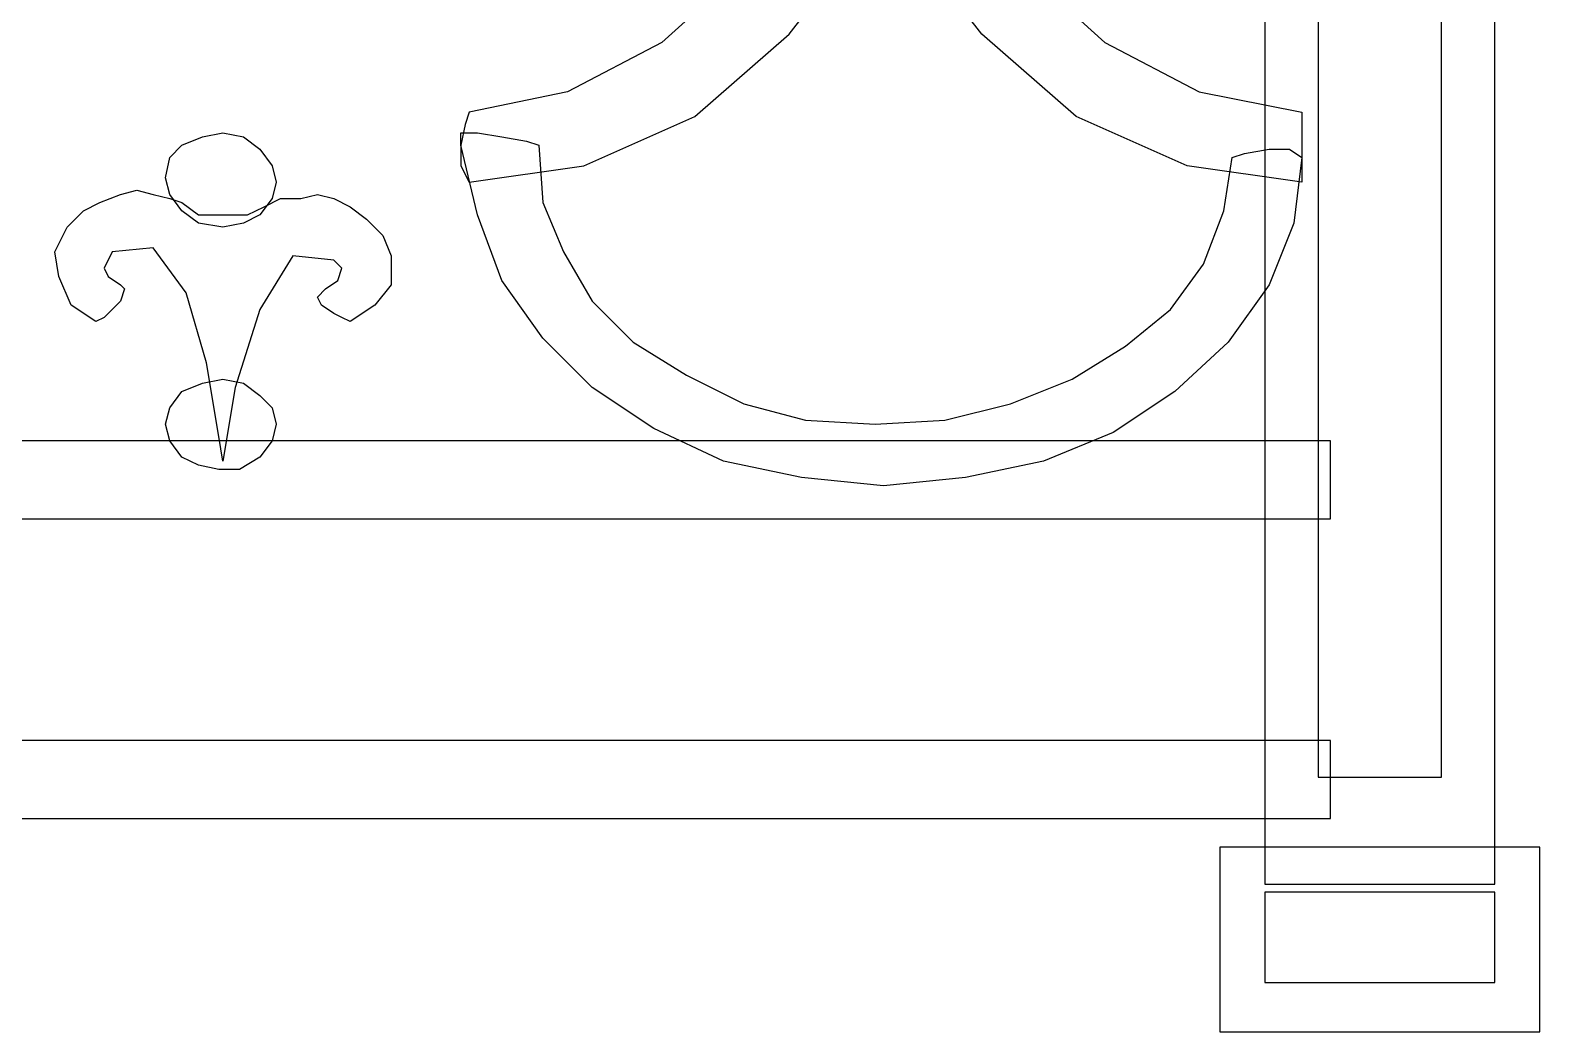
# Model space of a CAD drawing. Header units: centimetres. Extents: x -67 to 70, y -37 to 40.
# Drawn here: x 38.42 to 69.5, y -36.51 to -15.9 of the extents above; entities that cross this region are included whole.
import ezdxf

# ---------------------------------------------------------------- set-up
doc = ezdxf.new("R2010")
doc.units = ezdxf.units.CM
doc.header["$MEASUREMENT"] = 0
doc.layers.add('layer 1', color=7, linetype='Continuous')

msp = doc.modelspace()

# ---------------------------------------------------------------- linework, layer by layer
at = {"layer": 'layer 1', "color": 108}
for points, knots in [([(63.84186, 33.59921), (63.84186, 33.59921), (68.57198, 33.59921), (68.57198, 33.59921), (68.57198, 33.59921), (68.57198, 33.59921), (68.57198, -33.46712), (68.57198, -33.46712), (68.57198, -33.46712), (68.57198, -33.46712), (63.84186, -33.46712), (63.84186, -33.46712), (63.84186, -33.46712), (63.84186, -33.46712), (63.84186, 33.59921), (63.84186, 33.59921)], [0, 0, 0, 0, 0.25, 0.25, 0.25, 0.25, 0.5, 0.5, 0.5, 0.5, 0.75, 0.75, 0.75, 0.75, 1, 1, 1, 1]), ([(59.19621, -0.69415), (59.19621, -0.69415), (58.94281, -4.41068), (58.94281, -4.41068), (58.94281, -4.41068), (58.94281, -4.41068), (58.26708, -7.8738), (58.26708, -7.8738), (58.26708, -7.8738), (58.26708, -7.8738), (57.25348, -10.99906), (57.25348, -10.99906), (57.25348, -10.99906), (57.25348, -10.99906), (55.81755, -13.70198), (55.81755, -13.70198), (55.81755, -13.70198), (55.81755, -13.70198), (54.04376, -15.98257), (54.04376, -15.98257), (54.04376, -15.98257), (54.04376, -15.98257), (52.10103, -17.6719), (52.10103, -17.6719), (52.10103, -17.6719), (52.10103, -17.6719), (49.82044, -18.6855), (49.82044, -18.6855), (49.82044, -18.6855), (49.82044, -18.6855), (47.45538, -19.02336), (47.45538, -19.02336), (47.45538, -19.02336), (47.45538, -19.02336), (47.28644, -18.6855), (47.28644, -18.6855), (47.28644, -18.6855), (47.28644, -18.6855), (47.28644, -18.26317), (47.28644, -18.26317), (47.28644, -18.26317), (47.28644, -18.26317), (47.37091, -17.84083), (47.37091, -17.84083), (47.37091, -17.84083), (47.37091, -17.84083), (47.45538, -17.58744), (47.45538, -17.58744), (47.45538, -17.58744), (47.45538, -17.58744), (49.48257, -17.1651), (49.48257, -17.1651), (49.48257, -17.1651), (49.48257, -17.1651), (51.4253, -16.15151), (51.4253, -16.15151), (51.4253, -16.15151), (51.4253, -16.15151), (53.19909, -14.54664), (53.19909, -14.54664), (53.19909, -14.54664), (53.19909, -14.54664), (54.80395, -12.43498), (54.80395, -12.43498), (54.80395, -12.43498), (54.80395, -12.43498), (56.07095, -9.90099), (56.07095, -9.90099), (56.07095, -9.90099), (56.07095, -9.90099), (57.00008, -7.02913), (57.00008, -7.02913), (57.00008, -7.02913), (57.00008, -7.02913), (57.59135, -3.81941), (57.59135, -3.81941), (57.59135, -3.81941), (57.59135, -3.81941), (57.76028, -0.52522), (57.76028, -0.52522), (57.76028, -0.52522), (57.76028, -0.52522), (57.50688, 2.60004), (57.50688, 2.60004), (57.50688, 2.60004), (57.50688, 2.60004), (56.91561, 5.64083), (56.91561, 5.64083), (56.91561, 5.64083), (56.91561, 5.64083), (55.81755, 8.51268), (55.81755, 8.51268), (55.81755, 8.51268), (55.81755, 8.51268), (54.55055, 11.04668), (54.55055, 11.04668), (54.55055, 11.04668), (54.55055, 11.04668), (52.94569, 13.32727), (52.94569, 13.32727), (52.94569, 13.32727), (52.94569, 13.32727), (51.25636, 15.0166), (51.25636, 15.0166), (51.25636, 15.0166), (51.25636, 15.0166), (49.3981, 16.28359), (49.3981, 16.28359), (49.3981, 16.28359), (49.3981, 16.28359), (47.45538, 16.79039), (47.45538, 16.79039), (47.45538, 16.79039), (47.45538, 16.79039), (47.28644, 16.95932), (47.28644, 16.95932), (47.28644, 16.95932), (47.28644, 16.95932), (47.28644, 17.29719), (47.28644, 17.29719), (47.28644, 17.29719), (47.28644, 17.29719), (47.28644, 17.71952), (47.28644, 17.71952), (47.28644, 17.71952), (47.28644, 17.71952), (47.28644, 17.97292), (47.28644, 17.97292), (47.28644, 17.97292), (47.28644, 17.97292), (49.9049, 17.46612), (49.9049, 17.46612), (49.9049, 17.46612), (49.9049, 17.46612), (52.1855, 16.11466), (52.1855, 16.11466), (52.1855, 16.11466), (52.1855, 16.11466), (54.21269, 14.08747), (54.21269, 14.08747), (54.21269, 14.08747), (54.21269, 14.08747), (55.90202, 11.55347), (55.90202, 11.55347), (55.90202, 11.55347), (55.90202, 11.55347), (57.25348, 8.68162), (57.25348, 8.68162), (57.25348, 8.68162), (57.25348, 8.68162), (58.26708, 5.64083), (58.26708, 5.64083), (58.26708, 5.64083), (58.26708, 5.64083), (58.94281, 2.4311), (58.94281, 2.4311), (58.94281, 2.4311), (58.94281, 2.4311), (59.19621, -0.69415), (59.19621, -0.69415)], [0, 0, 0, 0, 0.025, 0.025, 0.025, 0.025, 0.05, 0.05, 0.05, 0.05, 0.075, 0.075, 0.075, 0.075, 0.1, 0.1, 0.1, 0.1, 0.125, 0.125, 0.125, 0.125, 0.15, 0.15, 0.15, 0.15, 0.175, 0.175, 0.175, 0.175, 0.2, 0.2, 0.2, 0.2, 0.225, 0.225, 0.225, 0.225, 0.25, 0.25, 0.25, 0.25, 0.275, 0.275, 0.275, 0.275, 0.3, 0.3, 0.3, 0.3, 0.325, 0.325, 0.325, 0.325, 0.35, 0.35, 0.35, 0.35, 0.375, 0.375, 0.375, 0.375, 0.4, 0.4, 0.4, 0.4, 0.425, 0.425, 0.425, 0.425, 0.45, 0.45, 0.45, 0.45, 0.475, 0.475, 0.475, 0.475, 0.5, 0.5, 0.5, 0.5, 0.525, 0.525, 0.525, 0.525, 0.55, 0.55, 0.55, 0.55, 0.575, 0.575, 0.575, 0.575, 0.6, 0.6, 0.6, 0.6, 0.625, 0.625, 0.625, 0.625, 0.65, 0.65, 0.65, 0.65, 0.675, 0.675, 0.675, 0.675, 0.7, 0.7, 0.7, 0.7, 0.725, 0.725, 0.725, 0.725, 0.75, 0.75, 0.75, 0.75, 0.775, 0.775, 0.775, 0.775, 0.8, 0.8, 0.8, 0.8, 0.825, 0.825, 0.825, 0.825, 0.85, 0.85, 0.85, 0.85, 0.875, 0.875, 0.875, 0.875, 0.9, 0.9, 0.9, 0.9, 0.925, 0.925, 0.925, 0.925, 0.95, 0.95, 0.95, 0.95, 0.975, 0.975, 0.975, 0.975, 1, 1, 1, 1]), ([(52.86123, -0.69415), (52.86123, -0.69415), (53.11463, -4.41068), (53.11463, -4.41068), (53.11463, -4.41068), (53.11463, -4.41068), (53.79036, -7.8738), (53.79036, -7.8738), (53.79036, -7.8738), (53.79036, -7.8738), (54.80395, -10.99906), (54.80395, -10.99906), (54.80395, -10.99906), (54.80395, -10.99906), (56.23988, -13.70198), (56.23988, -13.70198), (56.23988, -13.70198), (56.23988, -13.70198), (58.01368, -15.98257), (58.01368, -15.98257), (58.01368, -15.98257), (58.01368, -15.98257), (59.9564, -17.6719), (59.9564, -17.6719), (59.9564, -17.6719), (59.9564, -17.6719), (62.237, -18.6855), (62.237, -18.6855), (62.237, -18.6855), (62.237, -18.6855), (64.60206, -19.02336), (64.60206, -19.02336), (64.60206, -19.02336), (64.60206, -19.02336), (64.60206, -18.6855), (64.60206, -18.6855), (64.60206, -18.6855), (64.60206, -18.6855), (64.60206, -18.1787), (64.60206, -18.1787), (64.60206, -18.1787), (64.60206, -18.1787), (64.60206, -17.75637), (64.60206, -17.75637), (64.60206, -17.75637), (64.60206, -17.75637), (64.60206, -17.58744), (64.60206, -17.58744), (64.60206, -17.58744), (64.60206, -17.58744), (62.4904, -17.1651), (62.4904, -17.1651), (62.4904, -17.1651), (62.4904, -17.1651), (60.54767, -16.15151), (60.54767, -16.15151), (60.54767, -16.15151), (60.54767, -16.15151), (58.77387, -14.54664), (58.77387, -14.54664), (58.77387, -14.54664), (58.77387, -14.54664), (57.16901, -12.43498), (57.16901, -12.43498), (57.16901, -12.43498), (57.16901, -12.43498), (55.90202, -9.90099), (55.90202, -9.90099), (55.90202, -9.90099), (55.90202, -9.90099), (54.97289, -7.02913), (54.97289, -7.02913), (54.97289, -7.02913), (54.97289, -7.02913), (54.38162, -3.81941), (54.38162, -3.81941), (54.38162, -3.81941), (54.38162, -3.81941), (54.29716, -0.52522), (54.29716, -0.52522), (54.29716, -0.52522), (54.29716, -0.52522), (54.55055, 2.60004), (54.55055, 2.60004), (54.55055, 2.60004), (54.55055, 2.60004), (55.14182, 5.64083), (55.14182, 5.64083), (55.14182, 5.64083), (55.14182, 5.64083), (56.15542, 8.51268), (56.15542, 8.51268), (56.15542, 8.51268), (56.15542, 8.51268), (57.42241, 11.04668), (57.42241, 11.04668), (57.42241, 11.04668), (57.42241, 11.04668), (59.02727, 13.32727), (59.02727, 13.32727), (59.02727, 13.32727), (59.02727, 13.32727), (60.7166, 15.0166), (60.7166, 15.0166), (60.7166, 15.0166), (60.7166, 15.0166), (62.65933, 16.28359), (62.65933, 16.28359), (62.65933, 16.28359), (62.65933, 16.28359), (64.60206, 16.79039), (64.60206, 16.79039), (64.60206, 16.79039), (64.60206, 16.79039), (64.77099, 16.95932), (64.77099, 16.95932), (64.77099, 16.95932), (64.77099, 16.95932), (64.77099, 17.29719), (64.77099, 17.29719), (64.77099, 17.29719), (64.77099, 17.29719), (64.68652, 17.71952), (64.68652, 17.71952), (64.68652, 17.71952), (64.68652, 17.71952), (64.60206, 17.97292), (64.60206, 17.97292), (64.60206, 17.97292), (64.60206, 17.97292), (62.06806, 17.46612), (62.06806, 17.46612), (62.06806, 17.46612), (62.06806, 17.46612), (59.78747, 16.11466), (59.78747, 16.11466), (59.78747, 16.11466), (59.78747, 16.11466), (57.76028, 14.08747), (57.76028, 14.08747), (57.76028, 14.08747), (57.76028, 14.08747), (56.07095, 11.55347), (56.07095, 11.55347), (56.07095, 11.55347), (56.07095, 11.55347), (54.71949, 8.68162), (54.71949, 8.68162), (54.71949, 8.68162), (54.71949, 8.68162), (53.70589, 5.64083), (53.70589, 5.64083), (53.70589, 5.64083), (53.70589, 5.64083), (53.11463, 2.4311), (53.11463, 2.4311), (53.11463, 2.4311), (53.11463, 2.4311), (52.86123, -0.69415), (52.86123, -0.69415)], [0, 0, 0, 0, 0.025, 0.025, 0.025, 0.025, 0.05, 0.05, 0.05, 0.05, 0.075, 0.075, 0.075, 0.075, 0.1, 0.1, 0.1, 0.1, 0.125, 0.125, 0.125, 0.125, 0.15, 0.15, 0.15, 0.15, 0.175, 0.175, 0.175, 0.175, 0.2, 0.2, 0.2, 0.2, 0.225, 0.225, 0.225, 0.225, 0.25, 0.25, 0.25, 0.25, 0.275, 0.275, 0.275, 0.275, 0.3, 0.3, 0.3, 0.3, 0.325, 0.325, 0.325, 0.325, 0.35, 0.35, 0.35, 0.35, 0.375, 0.375, 0.375, 0.375, 0.4, 0.4, 0.4, 0.4, 0.425, 0.425, 0.425, 0.425, 0.45, 0.45, 0.45, 0.45, 0.475, 0.475, 0.475, 0.475, 0.5, 0.5, 0.5, 0.5, 0.525, 0.525, 0.525, 0.525, 0.55, 0.55, 0.55, 0.55, 0.575, 0.575, 0.575, 0.575, 0.6, 0.6, 0.6, 0.6, 0.625, 0.625, 0.625, 0.625, 0.65, 0.65, 0.65, 0.65, 0.675, 0.675, 0.675, 0.675, 0.7, 0.7, 0.7, 0.7, 0.725, 0.725, 0.725, 0.725, 0.75, 0.75, 0.75, 0.75, 0.775, 0.775, 0.775, 0.775, 0.8, 0.8, 0.8, 0.8, 0.825, 0.825, 0.825, 0.825, 0.85, 0.85, 0.85, 0.85, 0.875, 0.875, 0.875, 0.875, 0.9, 0.9, 0.9, 0.9, 0.925, 0.925, 0.925, 0.925, 0.95, 0.95, 0.95, 0.95, 0.975, 0.975, 0.975, 0.975, 1, 1, 1, 1]), ([(43.48546, -19.02336), (43.48546, -19.02336), (43.40099, -18.6855), (43.40099, -18.6855), (43.40099, -18.6855), (43.40099, -18.6855), (43.14759, -18.34763), (43.14759, -18.34763), (43.14759, -18.34763), (43.14759, -18.34763), (42.80972, -18.09423), (42.80972, -18.09423), (42.80972, -18.09423), (42.80972, -18.09423), (42.38739, -18.00977), (42.38739, -18.00977), (42.38739, -18.00977), (42.38739, -18.00977), (41.96506, -18.09423), (41.96506, -18.09423), (41.96506, -18.09423), (41.96506, -18.09423), (41.54273, -18.26317), (41.54273, -18.26317), (41.54273, -18.26317), (41.54273, -18.26317), (41.28933, -18.51657), (41.28933, -18.51657), (41.28933, -18.51657), (41.28933, -18.51657), (41.20486, -18.9389), (41.20486, -18.9389), (41.20486, -18.9389), (41.20486, -18.9389), (41.28933, -19.27676), (41.28933, -19.27676), (41.28933, -19.27676), (41.28933, -19.27676), (41.54273, -19.61463), (41.54273, -19.61463), (41.54273, -19.61463), (41.54273, -19.61463), (41.88059, -19.86803), (41.88059, -19.86803), (41.88059, -19.86803), (41.88059, -19.86803), (42.38739, -19.95249), (42.38739, -19.95249), (42.38739, -19.95249), (42.38739, -19.95249), (42.80972, -19.86803), (42.80972, -19.86803), (42.80972, -19.86803), (42.80972, -19.86803), (43.14759, -19.6991), (43.14759, -19.6991), (43.14759, -19.6991), (43.14759, -19.6991), (43.40099, -19.36123), (43.40099, -19.36123), (43.40099, -19.36123), (43.40099, -19.36123), (43.48546, -19.02336), (43.48546, -19.02336)], [0, 0, 0, 0, 0.0625, 0.0625, 0.0625, 0.0625, 0.125, 0.125, 0.125, 0.125, 0.1875, 0.1875, 0.1875, 0.1875, 0.25, 0.25, 0.25, 0.25, 0.3125, 0.3125, 0.3125, 0.3125, 0.375, 0.375, 0.375, 0.375, 0.4375, 0.4375, 0.4375, 0.4375, 0.5, 0.5, 0.5, 0.5, 0.5625, 0.5625, 0.5625, 0.5625, 0.625, 0.625, 0.625, 0.625, 0.6875, 0.6875, 0.6875, 0.6875, 0.75, 0.75, 0.75, 0.75, 0.8125, 0.8125, 0.8125, 0.8125, 0.875, 0.875, 0.875, 0.875, 0.9375, 0.9375, 0.9375, 0.9375, 1, 1, 1, 1]), ([(55.98648, -25.27388), (55.98648, -25.27388), (57.67581, -25.10495), (57.67581, -25.10495), (57.67581, -25.10495), (57.67581, -25.10495), (59.28067, -24.76708), (59.28067, -24.76708), (59.28067, -24.76708), (59.28067, -24.76708), (60.7166, -24.17581), (60.7166, -24.17581), (60.7166, -24.17581), (60.7166, -24.17581), (61.9836, -23.33115), (61.9836, -23.33115), (61.9836, -23.33115), (61.9836, -23.33115), (63.08166, -22.31755), (63.08166, -22.31755), (63.08166, -22.31755), (63.08166, -22.31755), (63.92633, -21.13502), (63.92633, -21.13502), (63.92633, -21.13502), (63.92633, -21.13502), (64.43312, -19.86803), (64.43312, -19.86803), (64.43312, -19.86803), (64.43312, -19.86803), (64.60206, -18.51657), (64.60206, -18.51657), (64.60206, -18.51657), (64.60206, -18.51657), (64.34866, -18.34763), (64.34866, -18.34763), (64.34866, -18.34763), (64.34866, -18.34763), (63.92633, -18.34763), (63.92633, -18.34763), (63.92633, -18.34763), (63.92633, -18.34763), (63.41953, -18.4321), (63.41953, -18.4321), (63.41953, -18.4321), (63.41953, -18.4321), (63.16613, -18.51657), (63.16613, -18.51657), (63.16613, -18.51657), (63.16613, -18.51657), (62.9972, -19.61463), (62.9972, -19.61463), (62.9972, -19.61463), (62.9972, -19.61463), (62.57486, -20.71269), (62.57486, -20.71269), (62.57486, -20.71269), (62.57486, -20.71269), (61.89913, -21.64182), (61.89913, -21.64182), (61.89913, -21.64182), (61.89913, -21.64182), (60.97, -22.40202), (60.97, -22.40202), (60.97, -22.40202), (60.97, -22.40202), (59.87194, -23.07775), (59.87194, -23.07775), (59.87194, -23.07775), (59.87194, -23.07775), (58.60494, -23.58455), (58.60494, -23.58455), (58.60494, -23.58455), (58.60494, -23.58455), (57.25348, -23.92242), (57.25348, -23.92242), (57.25348, -23.92242), (57.25348, -23.92242), (55.81755, -24.00688), (55.81755, -24.00688), (55.81755, -24.00688), (55.81755, -24.00688), (54.38162, -23.92242), (54.38162, -23.92242), (54.38162, -23.92242), (54.38162, -23.92242), (53.11463, -23.58455), (53.11463, -23.58455), (53.11463, -23.58455), (53.11463, -23.58455), (51.9321, -22.99329), (51.9321, -22.99329), (51.9321, -22.99329), (51.9321, -22.99329), (50.83403, -22.31755), (50.83403, -22.31755), (50.83403, -22.31755), (50.83403, -22.31755), (49.98937, -21.47289), (49.98937, -21.47289), (49.98937, -21.47289), (49.98937, -21.47289), (49.3981, -20.45929), (49.3981, -20.45929), (49.3981, -20.45929), (49.3981, -20.45929), (48.97577, -19.4457), (48.97577, -19.4457), (48.97577, -19.4457), (48.97577, -19.4457), (48.89131, -18.26317), (48.89131, -18.26317), (48.89131, -18.26317), (48.89131, -18.26317), (48.63791, -18.1787), (48.63791, -18.1787), (48.63791, -18.1787), (48.63791, -18.1787), (48.13111, -18.09423), (48.13111, -18.09423), (48.13111, -18.09423), (48.13111, -18.09423), (47.62431, -18.00977), (47.62431, -18.00977), (47.62431, -18.00977), (47.62431, -18.00977), (47.28644, -18.00977), (47.28644, -18.00977), (47.28644, -18.00977), (47.28644, -18.00977), (47.28644, -18.09423), (47.28644, -18.09423), (47.28644, -18.09423), (47.28644, -18.09423), (47.28644, -18.1787), (47.28644, -18.1787), (47.28644, -18.1787), (47.28644, -18.1787), (47.28644, -18.26317), (47.28644, -18.26317), (47.28644, -18.26317), (47.28644, -18.26317), (47.28644, -18.26317), (47.28644, -18.26317), (47.28644, -18.26317), (47.28644, -18.26317), (47.62431, -19.6991), (47.62431, -19.6991), (47.62431, -19.6991), (47.62431, -19.6991), (48.13111, -21.05056), (48.13111, -21.05056), (48.13111, -21.05056), (48.13111, -21.05056), (48.97577, -22.23309), (48.97577, -22.23309), (48.97577, -22.23309), (48.97577, -22.23309), (49.98937, -23.24668), (49.98937, -23.24668), (49.98937, -23.24668), (49.98937, -23.24668), (51.25636, -24.09135), (51.25636, -24.09135), (51.25636, -24.09135), (51.25636, -24.09135), (52.69229, -24.76708), (52.69229, -24.76708), (52.69229, -24.76708), (52.69229, -24.76708), (54.29716, -25.10495), (54.29716, -25.10495), (54.29716, -25.10495), (54.29716, -25.10495), (55.98648, -25.27388), (55.98648, -25.27388)], [0, 0, 0, 0, 0.02272727, 0.02272727, 0.02272727, 0.02272727, 0.04545455, 0.04545455, 0.04545455, 0.04545455, 0.06818182, 0.06818182, 0.06818182, 0.06818182, 0.09090909, 0.09090909, 0.09090909, 0.09090909, 0.11363636, 0.11363636, 0.11363636, 0.11363636, 0.13636364, 0.13636364, 0.13636364, 0.13636364, 0.15909091, 0.15909091, 0.15909091, 0.15909091, 0.18181818, 0.18181818, 0.18181818, 0.18181818, 0.20454545, 0.20454545, 0.20454545, 0.20454545, 0.22727273, 0.22727273, 0.22727273, 0.22727273, 0.25, 0.25, 0.25, 0.25, 0.27272727, 0.27272727, 0.27272727, 0.27272727, 0.29545455, 0.29545455, 0.29545455, 0.29545455, 0.31818182, 0.31818182, 0.31818182, 0.31818182, 0.34090909, 0.34090909, 0.34090909, 0.34090909, 0.36363636, 0.36363636, 0.36363636, 0.36363636, 0.38636364, 0.38636364, 0.38636364, 0.38636364, 0.40909091, 0.40909091, 0.40909091, 0.40909091, 0.43181818, 0.43181818, 0.43181818, 0.43181818, 0.45454545, 0.45454545, 0.45454545, 0.45454545, 0.47727273, 0.47727273, 0.47727273, 0.47727273, 0.5, 0.5, 0.5, 0.5, 0.52272727, 0.52272727, 0.52272727, 0.52272727, 0.54545455, 0.54545455, 0.54545455, 0.54545455, 0.56818182, 0.56818182, 0.56818182, 0.56818182, 0.59090909, 0.59090909, 0.59090909, 0.59090909, 0.61363636, 0.61363636, 0.61363636, 0.61363636, 0.63636364, 0.63636364, 0.63636364, 0.63636364, 0.65909091, 0.65909091, 0.65909091, 0.65909091, 0.68181818, 0.68181818, 0.68181818, 0.68181818, 0.70454545, 0.70454545, 0.70454545, 0.70454545, 0.72727273, 0.72727273, 0.72727273, 0.72727273, 0.75, 0.75, 0.75, 0.75, 0.77272727, 0.77272727, 0.77272727, 0.77272727, 0.79545455, 0.79545455, 0.79545455, 0.79545455, 0.81818182, 0.81818182, 0.81818182, 0.81818182, 0.84090909, 0.84090909, 0.84090909, 0.84090909, 0.86363636, 0.86363636, 0.86363636, 0.86363636, 0.88636364, 0.88636364, 0.88636364, 0.88636364, 0.90909091, 0.90909091, 0.90909091, 0.90909091, 0.93181818, 0.93181818, 0.93181818, 0.93181818, 0.95454545, 0.95454545, 0.95454545, 0.95454545, 0.97727273, 0.97727273, 0.97727273, 0.97727273, 1, 1, 1, 1]), ([(42.89419, -19.6991), (42.89419, -19.6991), (41.88059, -19.6991), (41.88059, -19.6991), (41.88059, -19.6991), (41.88059, -19.6991), (41.88059, -19.6991), (41.88059, -19.6991), (41.88059, -19.6991), (41.88059, -19.6991), (41.54273, -19.4457), (41.54273, -19.4457), (41.54273, -19.4457), (41.54273, -19.4457), (41.28933, -19.36123), (41.28933, -19.36123), (41.28933, -19.36123), (41.28933, -19.36123), (40.95146, -19.27676), (40.95146, -19.27676), (40.95146, -19.27676), (40.95146, -19.27676), (40.6136, -19.1923), (40.6136, -19.1923), (40.6136, -19.1923), (40.6136, -19.1923), (40.27573, -19.27676), (40.27573, -19.27676), (40.27573, -19.27676), (40.27573, -19.27676), (39.8534, -19.4457), (39.8534, -19.4457), (39.8534, -19.4457), (39.8534, -19.4457), (39.51553, -19.61463), (39.51553, -19.61463), (39.51553, -19.61463), (39.51553, -19.61463), (39.17767, -19.95249), (39.17767, -19.95249), (39.17767, -19.95249), (39.17767, -19.95249), (38.92427, -20.45929), (38.92427, -20.45929), (38.92427, -20.45929), (38.92427, -20.45929), (39.00874, -20.96609), (39.00874, -20.96609), (39.00874, -20.96609), (39.00874, -20.96609), (39.26214, -21.55736), (39.26214, -21.55736), (39.26214, -21.55736), (39.26214, -21.55736), (39.76893, -21.89522), (39.76893, -21.89522), (39.76893, -21.89522), (39.76893, -21.89522), (39.93787, -21.81076), (39.93787, -21.81076), (39.93787, -21.81076), (39.93787, -21.81076), (40.1068, -21.64182), (40.1068, -21.64182), (40.1068, -21.64182), (40.1068, -21.64182), (40.27573, -21.47289), (40.27573, -21.47289), (40.27573, -21.47289), (40.27573, -21.47289), (40.3602, -21.21949), (40.3602, -21.21949), (40.3602, -21.21949), (40.3602, -21.21949), (40.27573, -21.13502), (40.27573, -21.13502), (40.27573, -21.13502), (40.27573, -21.13502), (40.02233, -20.96609), (40.02233, -20.96609), (40.02233, -20.96609), (40.02233, -20.96609), (39.93787, -20.79716), (39.93787, -20.79716), (39.93787, -20.79716), (39.93787, -20.79716), (40.1068, -20.45929), (40.1068, -20.45929), (40.1068, -20.45929), (40.1068, -20.45929), (40.95146, -20.37483), (40.95146, -20.37483), (40.95146, -20.37483), (40.95146, -20.37483), (41.62719, -21.30396), (41.62719, -21.30396), (41.62719, -21.30396), (41.62719, -21.30396), (42.04953, -22.73989), (42.04953, -22.73989), (42.04953, -22.73989), (42.04953, -22.73989), (42.30293, -24.26028), (42.30293, -24.26028), (42.30293, -24.26028), (42.30293, -24.26028), (42.38739, -24.76708), (42.38739, -24.76708), (42.38739, -24.76708), (42.38739, -24.76708), (42.64079, -23.24668), (42.64079, -23.24668), (42.64079, -23.24668), (42.64079, -23.24668), (43.14759, -21.64182), (43.14759, -21.64182), (43.14759, -21.64182), (43.14759, -21.64182), (43.82332, -20.54376), (43.82332, -20.54376), (43.82332, -20.54376), (43.82332, -20.54376), (44.66799, -20.62823), (44.66799, -20.62823), (44.66799, -20.62823), (44.66799, -20.62823), (44.83692, -20.79716), (44.83692, -20.79716), (44.83692, -20.79716), (44.83692, -20.79716), (44.75245, -21.05056), (44.75245, -21.05056), (44.75245, -21.05056), (44.75245, -21.05056), (44.49905, -21.21949), (44.49905, -21.21949), (44.49905, -21.21949), (44.49905, -21.21949), (44.33012, -21.38842), (44.33012, -21.38842), (44.33012, -21.38842), (44.33012, -21.38842), (44.41459, -21.55736), (44.41459, -21.55736), (44.41459, -21.55736), (44.41459, -21.55736), (44.66799, -21.72629), (44.66799, -21.72629), (44.66799, -21.72629), (44.66799, -21.72629), (44.83692, -21.81076), (44.83692, -21.81076), (44.83692, -21.81076), (44.83692, -21.81076), (45.00585, -21.89522), (45.00585, -21.89522), (45.00585, -21.89522), (45.00585, -21.89522), (45.51265, -21.55736), (45.51265, -21.55736), (45.51265, -21.55736), (45.51265, -21.55736), (45.85051, -21.13502), (45.85051, -21.13502), (45.85051, -21.13502), (45.85051, -21.13502), (45.85051, -20.54376), (45.85051, -20.54376), (45.85051, -20.54376), (45.85051, -20.54376), (45.68158, -20.12143), (45.68158, -20.12143), (45.68158, -20.12143), (45.68158, -20.12143), (45.34372, -19.78356), (45.34372, -19.78356), (45.34372, -19.78356), (45.34372, -19.78356), (45.00585, -19.53016), (45.00585, -19.53016), (45.00585, -19.53016), (45.00585, -19.53016), (44.66799, -19.36123), (44.66799, -19.36123), (44.66799, -19.36123), (44.66799, -19.36123), (44.33012, -19.27676), (44.33012, -19.27676), (44.33012, -19.27676), (44.33012, -19.27676), (43.99225, -19.36123), (43.99225, -19.36123), (43.99225, -19.36123), (43.99225, -19.36123), (43.56992, -19.36123), (43.56992, -19.36123), (43.56992, -19.36123), (43.56992, -19.36123), (43.23206, -19.53016), (43.23206, -19.53016), (43.23206, -19.53016), (43.23206, -19.53016), (42.89419, -19.6991), (42.89419, -19.6991), (42.89419, -19.6991), (42.89419, -19.6991), (42.89419, -19.6991), (42.89419, -19.6991)], [0, 0, 0, 0, 0.01923077, 0.01923077, 0.01923077, 0.01923077, 0.03846154, 0.03846154, 0.03846154, 0.03846154, 0.05769231, 0.05769231, 0.05769231, 0.05769231, 0.07692308, 0.07692308, 0.07692308, 0.07692308, 0.09615385, 0.09615385, 0.09615385, 0.09615385, 0.11538462, 0.11538462, 0.11538462, 0.11538462, 0.13461538, 0.13461538, 0.13461538, 0.13461538, 0.15384615, 0.15384615, 0.15384615, 0.15384615, 0.17307692, 0.17307692, 0.17307692, 0.17307692, 0.19230769, 0.19230769, 0.19230769, 0.19230769, 0.21153846, 0.21153846, 0.21153846, 0.21153846, 0.23076923, 0.23076923, 0.23076923, 0.23076923, 0.25, 0.25, 0.25, 0.25, 0.26923077, 0.26923077, 0.26923077, 0.26923077, 0.28846154, 0.28846154, 0.28846154, 0.28846154, 0.30769231, 0.30769231, 0.30769231, 0.30769231, 0.32692308, 0.32692308, 0.32692308, 0.32692308, 0.34615385, 0.34615385, 0.34615385, 0.34615385, 0.36538462, 0.36538462, 0.36538462, 0.36538462, 0.38461538, 0.38461538, 0.38461538, 0.38461538, 0.40384615, 0.40384615, 0.40384615, 0.40384615, 0.42307692, 0.42307692, 0.42307692, 0.42307692, 0.44230769, 0.44230769, 0.44230769, 0.44230769, 0.46153846, 0.46153846, 0.46153846, 0.46153846, 0.48076923, 0.48076923, 0.48076923, 0.48076923, 0.5, 0.5, 0.5, 0.5, 0.51923077, 0.51923077, 0.51923077, 0.51923077, 0.53846154, 0.53846154, 0.53846154, 0.53846154, 0.55769231, 0.55769231, 0.55769231, 0.55769231, 0.57692308, 0.57692308, 0.57692308, 0.57692308, 0.59615385, 0.59615385, 0.59615385, 0.59615385, 0.61538462, 0.61538462, 0.61538462, 0.61538462, 0.63461538, 0.63461538, 0.63461538, 0.63461538, 0.65384615, 0.65384615, 0.65384615, 0.65384615, 0.67307692, 0.67307692, 0.67307692, 0.67307692, 0.69230769, 0.69230769, 0.69230769, 0.69230769, 0.71153846, 0.71153846, 0.71153846, 0.71153846, 0.73076923, 0.73076923, 0.73076923, 0.73076923, 0.75, 0.75, 0.75, 0.75, 0.76923077, 0.76923077, 0.76923077, 0.76923077, 0.78846154, 0.78846154, 0.78846154, 0.78846154, 0.80769231, 0.80769231, 0.80769231, 0.80769231, 0.82692308, 0.82692308, 0.82692308, 0.82692308, 0.84615385, 0.84615385, 0.84615385, 0.84615385, 0.86538462, 0.86538462, 0.86538462, 0.86538462, 0.88461538, 0.88461538, 0.88461538, 0.88461538, 0.90384615, 0.90384615, 0.90384615, 0.90384615, 0.92307692, 0.92307692, 0.92307692, 0.92307692, 0.94230769, 0.94230769, 0.94230769, 0.94230769, 0.96153846, 0.96153846, 0.96153846, 0.96153846, 0.98076923, 0.98076923, 0.98076923, 0.98076923, 1, 1, 1, 1]), ([(43.48546, -24.00688), (43.48546, -24.00688), (43.40099, -23.66902), (43.40099, -23.66902), (43.40099, -23.66902), (43.40099, -23.66902), (43.14759, -23.41562), (43.14759, -23.41562), (43.14759, -23.41562), (43.14759, -23.41562), (42.80972, -23.16222), (42.80972, -23.16222), (42.80972, -23.16222), (42.80972, -23.16222), (42.38739, -23.07775), (42.38739, -23.07775), (42.38739, -23.07775), (42.38739, -23.07775), (41.96506, -23.16222), (41.96506, -23.16222), (41.96506, -23.16222), (41.96506, -23.16222), (41.54273, -23.33115), (41.54273, -23.33115), (41.54273, -23.33115), (41.54273, -23.33115), (41.28933, -23.66902), (41.28933, -23.66902), (41.28933, -23.66902), (41.28933, -23.66902), (41.20486, -24.00688), (41.20486, -24.00688), (41.20486, -24.00688), (41.20486, -24.00688), (41.28933, -24.34475), (41.28933, -24.34475), (41.28933, -24.34475), (41.28933, -24.34475), (41.54273, -24.68261), (41.54273, -24.68261), (41.54273, -24.68261), (41.54273, -24.68261), (41.88059, -24.85155), (41.88059, -24.85155), (41.88059, -24.85155), (41.88059, -24.85155), (42.30293, -24.93601), (42.30293, -24.93601), (42.30293, -24.93601), (42.30293, -24.93601), (42.72526, -24.93601), (42.72526, -24.93601), (42.72526, -24.93601), (42.72526, -24.93601), (43.14759, -24.68261), (43.14759, -24.68261), (43.14759, -24.68261), (43.14759, -24.68261), (43.40099, -24.34475), (43.40099, -24.34475), (43.40099, -24.34475), (43.40099, -24.34475), (43.48546, -24.00688), (43.48546, -24.00688)], [0, 0, 0, 0, 0.0625, 0.0625, 0.0625, 0.0625, 0.125, 0.125, 0.125, 0.125, 0.1875, 0.1875, 0.1875, 0.1875, 0.25, 0.25, 0.25, 0.25, 0.3125, 0.3125, 0.3125, 0.3125, 0.375, 0.375, 0.375, 0.375, 0.4375, 0.4375, 0.4375, 0.4375, 0.5, 0.5, 0.5, 0.5, 0.5625, 0.5625, 0.5625, 0.5625, 0.625, 0.625, 0.625, 0.625, 0.6875, 0.6875, 0.6875, 0.6875, 0.75, 0.75, 0.75, 0.75, 0.8125, 0.8125, 0.8125, 0.8125, 0.875, 0.875, 0.875, 0.875, 0.9375, 0.9375, 0.9375, 0.9375, 1, 1, 1, 1]), ([(-63.11115, -24.34475), (-63.11115, -24.34475), (65.19332, -24.34475), (65.19332, -24.34475), (65.19332, -24.34475), (65.19332, -24.34475), (65.19332, -25.94961), (65.19332, -25.94961), (65.19332, -25.94961), (65.19332, -25.94961), (-63.11115, -25.94961), (-63.11115, -25.94961), (-63.11115, -25.94961), (-63.11115, -25.94961), (-63.11115, -24.34475), (-63.11115, -24.34475)], [0, 0, 0, 0, 0.25, 0.25, 0.25, 0.25, 0.5, 0.5, 0.5, 0.5, 0.75, 0.75, 0.75, 0.75, 1, 1, 1, 1]), ([(-63.11115, -30.5108), (-63.11115, -30.5108), (65.19332, -30.5108), (65.19332, -30.5108), (65.19332, -30.5108), (65.19332, -30.5108), (65.19332, -32.11566), (65.19332, -32.11566), (65.19332, -32.11566), (65.19332, -32.11566), (-63.11115, -32.11566), (-63.11115, -32.11566), (-63.11115, -32.11566), (-63.11115, -32.11566), (-63.11115, -30.5108), (-63.11115, -30.5108)], [0, 0, 0, 0, 0.25, 0.25, 0.25, 0.25, 0.5, 0.5, 0.5, 0.5, 0.75, 0.75, 0.75, 0.75, 1, 1, 1, 1]), ([(62.91273, -32.70692), (62.91273, -32.70692), (69.50111, -32.70692), (69.50111, -32.70692), (69.50111, -32.70692), (69.50111, -32.70692), (69.50111, -36.50791), (69.50111, -36.50791), (69.50111, -36.50791), (69.50111, -36.50791), (62.91273, -36.50791), (62.91273, -36.50791), (62.91273, -36.50791), (62.91273, -36.50791), (62.91273, -32.70692), (62.91273, -32.70692)], [0, 0, 0, 0, 0.25, 0.25, 0.25, 0.25, 0.5, 0.5, 0.5, 0.5, 0.75, 0.75, 0.75, 0.75, 1, 1, 1, 1])]:
    msp.add_open_spline(points, degree=3, knots=knots, dxfattribs=at)
at = {"layer": 'layer 1', "color": 117}
for points in [[(64.93992, 32.07881), (64.93992, 32.07881), (67.47391, 32.07881), (67.47391, 32.07881), (67.47391, 32.07881), (67.47391, 32.07881), (67.47391, -31.27099), (67.47391, -31.27099), (67.47391, -31.27099), (67.47391, -31.27099), (64.93992, -31.27099), (64.93992, -31.27099), (64.93992, -31.27099), (64.93992, -31.27099), (64.93992, 32.07881), (64.93992, 32.07881)], [(63.84186, -33.63605), (63.84186, -33.63605), (68.57198, -33.63605), (68.57198, -33.63605), (68.57198, -33.63605), (68.57198, -33.63605), (68.57198, -35.49431), (68.57198, -35.49431), (68.57198, -35.49431), (68.57198, -35.49431), (63.84186, -35.49431), (63.84186, -35.49431), (63.84186, -35.49431), (63.84186, -35.49431), (63.84186, -33.63605), (63.84186, -33.63605)]]:
    msp.add_open_spline(points, degree=3, knots=[0, 0, 0, 0, 0.25, 0.25, 0.25, 0.25, 0.5, 0.5, 0.5, 0.5, 0.75, 0.75, 0.75, 0.75, 1, 1, 1, 1], dxfattribs=at)

doc.saveas('drawing.dxf')
